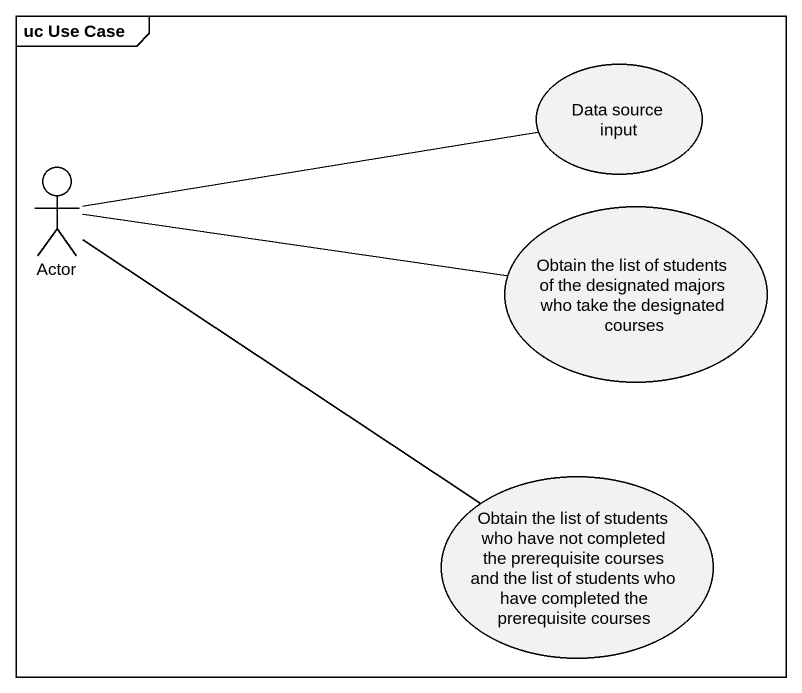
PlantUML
@startuml
mainframe uc Use Case
usecase "Data source input" as Data_source_input
actor "Actor" as Actor_
usecase "Obtain the list of students of the designated majors who take the designated courses" as Obtain_the_list_of_students
usecase "Obtain the list of students who have not completed the prerequisite courses and the list of students who have completed the prerequisite courses" as Obtain_the_list_of_students_2
Actor_ -right- Data_source_input
Actor_ -right- Obtain_the_list_of_students
Actor_ -- Obtain_the_list_of_students_2
@enduml
